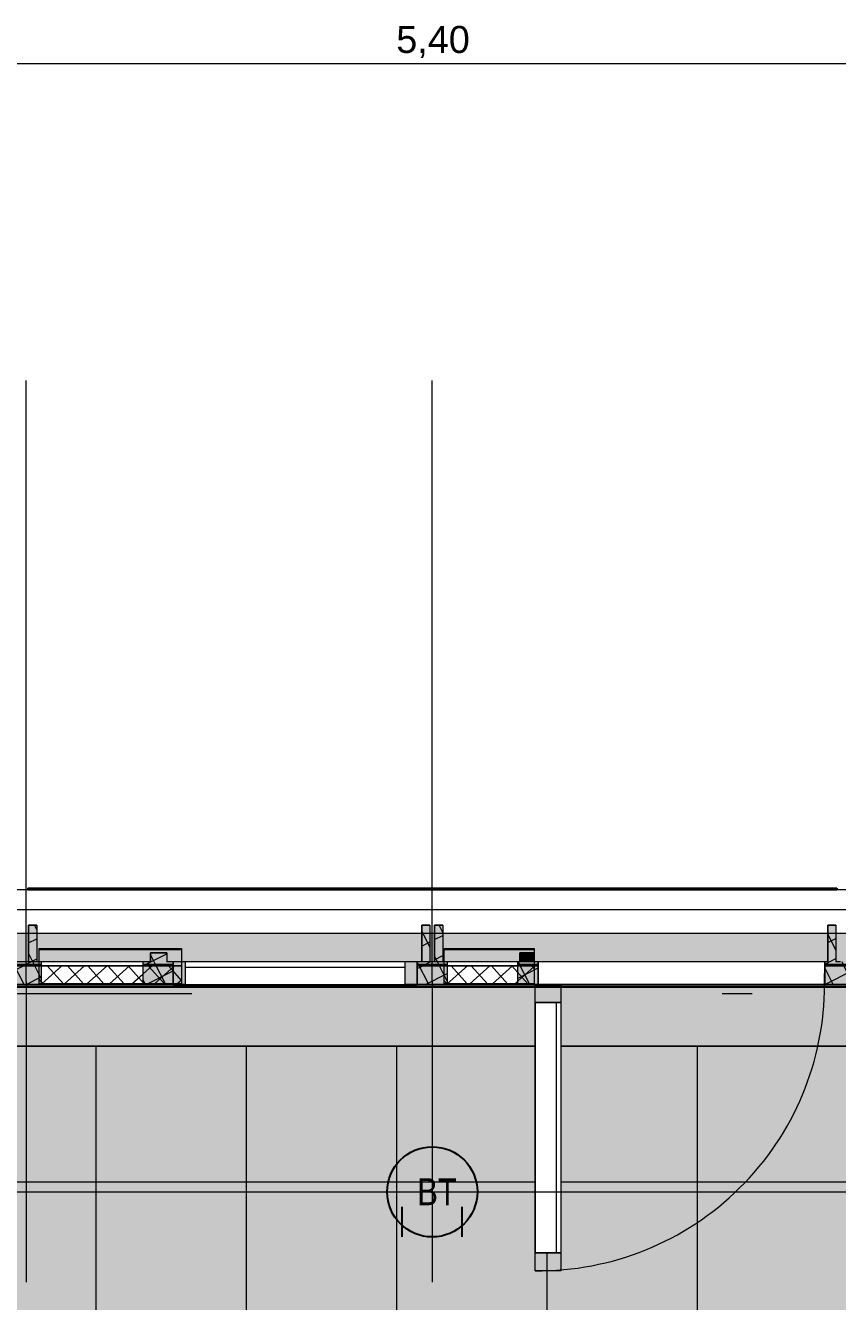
# Model space of a CAD drawing. Header units: metres. Extents: x -22.4 to 53.1, y 133.6 to 157.9.
# Drawn here: x 21.316 to 24.016, y 152.025 to 156.271 of the extents above; entities that cross this region are included whole.
import ezdxf

# ---------------------------------------------------------------- set-up
doc = ezdxf.new("R2010")
doc.units = ezdxf.units.M
doc.header["$MEASUREMENT"] = 0
for name, pattern in [('Achse', [0.0023, 0.0015, -0.0008]), ('Strichlinie_ eng', [0.0023, 0.0015, -0.0008]), ('Strichpunktlinie', [0.006703, 0.003528, -0.001764, 0, -0.001411]), ('Wipeout_Contour', [1, 0, -1])]:
    doc.linetypes.add(name, pattern=pattern)
for name, color, linetype in [('00  Raster', 7, 'Continuous'), ('00  Raster Ausbau', 7, 'Continuous'), ('10  Fassade', 7, 'Continuous'), ('10  Fassade_Deckschraffur', 7, 'Continuous'), ('10  Fassade_Schnittschraffur', 7, 'Continuous'), ('10  Wand Massiv_Deckschraffur', 7, 'Continuous'), ('10  Wand Massiv_Fenster', 7, 'Continuous'), ('20  TGA - Revi+BT', 7, 'Continuous'), ('40  Bemaßung 1_50 Achse', 7, 'Continuous'), ('Neubau_20  Boden Aufbauten', 7, 'Continuous'), ('Neubau_20  Boden Aufbauten_Deckschraffur', 7, 'Continuous'), ('Neubau_20  TGA - Revi+BT', 7, 'Continuous'), ('Neubau_40  Bemaßung 1_50 Achse', 7, 'Continuous')]:
    doc.layers.add(name, color=color, linetype=linetype)
doc.styles.add('ERSTELLTER_STIL_1', font='')
doc.styles.add('ERSTELLTER_STIL_2', font='')
doc.styles.get('ERSTELLTER_STIL_1').set_extended_font_data('Arial')
doc.styles.get('ERSTELLTER_STIL_2').set_extended_font_data('Arial Narrow')
pattern_1 = [(41.86749, (-110.10794, 75.264664), (-0.033370506, 0.037234518), []), (131.86749, (-110.10794, 75.264664), (0.037234518, 0.033370506), [])]
pattern_2 = [(26.86749, (-110.10794, 75.264664), (-0.027115717, 0.053523246), []), (116.86749, (-110.10794, 75.264664), (0.053523246, 0.027115717), [])]

msp = doc.modelspace()

# ---------------------------------------------------------------- hatches: boundary and pattern name
at = {"layer": 'Neubau_20  Boden Aufbauten_Deckschraffur', "linetype": 'Continuous', "lineweight": 0, "true_color": 0xffffff}
h = msp.add_hatch(color=7, dxfattribs=at)
h.paths.add_polyline_path([(-1.5691, 152.8749), (-1.5691, 148.1899), (3.8309, 148.1899), (3.8309, 145.6049), (-1.6666, 145.6049), (-1.6666, 145.3049), (29.4509, 145.3049), (29.4509, 148.8302), (30.6509, 148.8302), (30.6509, 152.1899), (30.5714, 152.1899), (30.5714, 152.5899), (30.7434, 152.5899), (30.7434, 152.8757), (3.7934, 152.8749)])
h.paths.add_polyline_path([(9.1184, 145.6049), (9.1184, 148.1899), (14.6184, 148.1899), (14.6184, 145.6049), (13.0834, 145.6049), (13.0834, 145.7949), (10.6384, 145.7949), (10.6384, 145.6049)], flags=0)
at = {"layer": 'Neubau_20  Boden Aufbauten_Deckschraffur', "linetype": 'Continuous', "lineweight": 18}
h = msp.add_hatch(dxfattribs=at)
h.set_pattern_fill('Verband__Quadrat__50x50__4D', color=6, style=0, pattern_type=2)
h.set_pattern_definition([(8e-13, (15.05054, 148.9226), (0, 0.5), []), (90, (15.05054, 148.9226), (-0.5, 0), [])])
h.paths.add_polyline_path([(-1.5691, 152.8749), (-1.5691, 148.1899), (3.8309, 148.1899), (3.8309, 145.6049), (-1.6666, 145.6049), (-1.6666, 145.3049), (29.4509, 145.3049), (29.4509, 148.8302), (30.6509, 148.8302), (30.6509, 152.1899), (30.5714, 152.1899), (30.5714, 152.5899), (30.7434, 152.5899), (30.7434, 152.8757), (3.7934, 152.8749)])
h.paths.add_polyline_path([(9.1184, 145.6049), (9.1184, 148.1899), (14.6184, 148.1899), (14.6184, 145.6049), (13.0834, 145.6049), (13.0834, 145.7949), (10.6384, 145.7949), (10.6384, 145.6049)], flags=0)

# ---------------------------------------------------------------- linework, layer by layer
at = {"layer": '00  Raster Ausbau', "color": 9, "linetype": 'Achse', "lineweight": 18, "ltscale": 1000}
msp.add_line((21.3184, 154.0899), (21.3184, 155.0899), dxfattribs=at)
at = {"layer": '00  Raster Ausbau', "color": 251, "linetype": 'Achse', "lineweight": 18, "ltscale": 1000, "true_color": 0x5f5f5f}
msp.add_line((22.6684, 154.0899), (22.6684, 155.0899), dxfattribs=at)
at = {"layer": 'Neubau_20  Boden Aufbauten', "color": 7, "linetype": 'Continuous', "lineweight": 13, "ltscale": 1000, "flags": 128}
msp.add_lwpolyline([(-1.5691, 152.8749), (-1.5691, 148.1899), (3.8309, 148.1899), (3.8309, 145.6049), (-1.6666, 145.6049), (-1.6666, 145.3049), (29.4509, 145.3049), (29.4509, 148.8302), (30.6509, 148.8302), (30.6509, 152.1899), (30.5714, 152.1899), (30.5714, 152.5899), (30.7434, 152.5899), (30.7434, 152.8757), (3.7934, 152.8749)], close=True, dxfattribs=at)
at = {"layer": 'Neubau_20  TGA - Revi+BT', "color": 1, "linetype": 'Continuous', "lineweight": 25, "ltscale": 1000}
for p, q in [((22.5684, 152.2399), (22.5684, 152.3399)), ((22.7684, 152.2399), (22.7684, 152.3399))]:
    msp.add_line(p, q, dxfattribs=at)
msp.add_circle((22.6684, 152.3899), 0.15, dxfattribs=at)
at = {"layer": 'Neubau_40  Bemaßung 1_50 Achse', "color": 7, "linetype": 'Continuous', "lineweight": 13, "ltscale": 1000}
msp.add_line((19.9684, 156.1449), (25.3684, 156.1449), dxfattribs=at)

# ---------------------------------------------------------------- texts
at = {"layer": '20  TGA - Revi+BT', "color": 1, "linetype": 'Continuous', "lineweight": 25, "insert": (22.7503, 152.3904), "char_height": 0.09, "attachment_point": 6, "rotation": 359.9998, "style": 'ERSTELLTER_STIL_2'}
msp.add_mtext('\\A1;{\\pqr;\\fArial Narrow|b0|i0|c0|p38;BT }', dxfattribs=at)
at = {"layer": '40  Bemaßung 1_50 Achse', "color": 7, "linetype": 'Continuous', "lineweight": 13, "insert": (22.5487, 156.1629), "char_height": 0.09, "width": 0.239452, "attachment_point": 7, "style": 'ERSTELLTER_STIL_1'}
msp.add_mtext('\\A1;{\\pql;\\fArial|b0|i0|c0|p38;5,40}', dxfattribs=at)

# ---------------------------------------------------------------- wipeouts: each hides what was drawn before it
at = {"color": 254, "linetype": 'Wipeout_Contour', "lineweight": 0, "ltscale": 621.032677}
msp.add_wipeout([(-8.8716, 153.3959), (-8.8716, 153.3299), (33.1556, 153.3299), (33.1556, 153.3959)], dxfattribs=at).dxf.layer = '10  Fassade_Deckschraffur'

# ---------------------------------------------------------------- next in the draw order: linework, layer by layer
at = {"layer": '10  Fassade', "color": 7, "linetype": 'Continuous', "lineweight": 18, "ltscale": 1000, "flags": 128}
msp.add_lwpolyline([(-8.8716, 153.3959), (33.1556, 153.3959)], dxfattribs=at)

# ---------------------------------------------------------------- next in the draw order: wipeouts: each hides what was drawn before it
at = {"color": 254, "linetype": 'Wipeout_Contour', "lineweight": 0, "ltscale": 620.542959}
msp.add_wipeout([(-8.8716, 153.1481), (33.1556, 153.1481), (33.1556, 153.3299), (-8.8716, 153.3299)], dxfattribs=at).dxf.layer = '10  Fassade_Deckschraffur'
at = {"color": 254, "linetype": 'Wipeout_Contour', "lineweight": 0, "ltscale": 619.490873}
msp.add_wipeout([(-8.8716, 153.0705), (-8.8716, 152.875), (33.1556, 152.875), (33.1556, 153.0705)], dxfattribs=at).dxf.layer = '10  Fassade_Deckschraffur'

# ---------------------------------------------------------------- next in the draw order: hatches: boundary and pattern name
at = {"layer": '10  Fassade', "linetype": 'Continuous', "lineweight": 0, "true_color": 0xffffff}
for points in [[(21.3609, 153.1999), (21.3609, 153.1969), (21.8344, 153.1969), (21.8344, 153.1999)], [(22.7084, 153.1999), (22.7084, 153.1969), (23.0074, 153.1969), (23.0074, 153.1999)]]:
    msp.add_hatch(color=7, dxfattribs=at).paths.add_polyline_path(points)

# ---------------------------------------------------------------- next in the draw order: linework, layer by layer
at = {"layer": '10  Fassade', "color": 7, "linetype": 'Continuous', "lineweight": 13, "ltscale": 1000}
for p, q in [((21.3534, 153.2774), (21.3259, 153.2774)), ((22.6609, 153.2774), (22.6334, 153.2774)), ((22.7034, 153.2774), (22.6759, 153.2774)), ((24.0109, 153.2774), (23.9834, 153.2774)), ((21.7854, 153.1849), (21.7314, 153.1849)), ((23.0074, 153.1849), (22.9594, 153.1849))]:
    msp.add_line(p, q, dxfattribs=at)
at = {"layer": '10  Fassade', "color": 7, "linetype": 'Continuous', "lineweight": 18, "ltscale": 1000, "flags": 128}
for points in [[(-8.8716, 153.3299), (33.1556, 153.3299)], [(-8.8716, 152.875), (33.1556, 152.875)]]:
    msp.add_lwpolyline(points, dxfattribs=at)
at = {"layer": '10  Fassade', "color": 7, "linetype": 'Strichlinie_ eng', "lineweight": 18, "ltscale": 1000, "flags": 128}
for points in [[(21.3259, 153.2774), (21.3534, 153.2774)], [(22.6334, 153.2774), (22.6609, 153.2774)], [(22.6759, 153.2774), (22.7034, 153.2774)], [(23.9834, 153.2774), (24.0109, 153.2774)], [(21.7314, 153.1849), (21.7854, 153.1849)], [(22.9594, 153.1849), (23.0074, 153.1849)]]:
    msp.add_lwpolyline(points, dxfattribs=at)
at = {"layer": '10  Fassade', "color": 7, "linetype": 'Continuous', "lineweight": 18, "ltscale": 1000, "flags": 128}
for points in [[(21.3609, 153.1999), (21.8344, 153.1999), (21.8344, 153.1969), (21.3609, 153.1969)], [(22.7084, 153.1999), (23.0074, 153.1999), (23.0074, 153.1969), (22.7084, 153.1969)]]:
    msp.add_lwpolyline(points, close=True, dxfattribs=at)
at = {"layer": '10  Wand Massiv_Fenster', "color": 7, "linetype": 'Continuous', "lineweight": 13, "ltscale": 1000}
for p, q in [((33.1556, 153.2499), (-8.8716, 153.2499)), ((33.1556, 152.8749), (-8.8716, 152.8749))]:
    msp.add_line(p, q, dxfattribs=at)

# ---------------------------------------------------------------- next in the draw order: wipeouts: each hides what was drawn before it
at = {"color": 254, "linetype": 'Wipeout_Contour', "lineweight": 0, "ltscale": 620.177937}
msp.add_wipeout([(-8.8716, 153.1481), (-8.8716, 153.1451), (33.1556, 153.1451), (33.1556, 153.1481)], dxfattribs=at).dxf.layer = '10  Fassade_Deckschraffur'

# ---------------------------------------------------------------- next in the draw order: wipeouts: each hides what was drawn before it
at = {"color": 254, "linetype": 'Wipeout_Contour', "lineweight": 0, "ltscale": 620.03891}
msp.add_wipeout([(-8.8716, 153.1419), (-8.8716, 153.0809), (33.1556, 153.0809), (33.1556, 153.1419)], dxfattribs=at).dxf.layer = '10  Fassade_Deckschraffur'

# ---------------------------------------------------------------- next in the draw order: linework, layer by layer
at = {"layer": '10  Fassade', "color": 7, "linetype": 'Continuous', "lineweight": 13, "ltscale": 1000}
for p, q in [((21.3259, 153.2774), (21.3259, 153.1549)), ((22.6609, 153.2774), (22.6609, 153.1549)), ((22.6759, 153.2774), (22.6759, 153.1549)), ((24.0109, 153.2774), (24.0109, 153.1549)), ((21.7314, 153.1849), (21.7314, 153.1549)), ((22.6759, 153.1549), (22.6609, 153.1549))]:
    msp.add_line(p, q, dxfattribs=at)
at = {"layer": '10  Fassade', "color": 7, "linetype": 'Strichlinie_ eng', "lineweight": 18, "ltscale": 1000, "flags": 128}
for points in [[(21.3259, 153.1549), (21.3259, 153.2774)], [(21.3534, 153.2774), (21.3534, 153.1549)], [(22.6334, 153.1549), (22.6334, 153.2774)], [(22.6609, 153.2774), (22.6609, 153.1549)], [(22.6759, 153.1549), (22.6759, 153.2774)], [(22.7034, 153.2774), (22.7034, 153.1549)], [(23.9834, 153.1549), (23.9834, 153.2774)], [(24.0109, 153.2774), (24.0109, 153.1549)], [(33.1556, 153.1549), (32.5564, 153.1549), (32.1184, 153.1549), (31.0859, 153.1549), (30.7684, 153.1549), (29.8564, 153.1549), (29.4184, 153.1549), (28.3859, 153.1549), (28.0684, 153.1549), (27.1564, 153.1549), (26.7184, 153.1549), (25.6859, 153.1549), (25.3684, 153.1549), (24.4564, 153.1549), (24.0184, 153.1549), (22.9859, 153.1549), (22.6684, 153.1549), (21.7564, 153.1549), (21.3184, 153.1549), (20.2859, 153.1549), (19.9684, 153.1549), (19.0564, 153.1549), (18.6184, 153.1549), (17.5859, 153.1549), (17.2684, 153.1549), (16.3564, 153.1549), (15.9184, 153.1549), (14.8859, 153.1549), (14.5684, 153.1549), (13.6564, 153.1549), (13.2184, 153.1549), (12.1859, 153.1549), (11.8684, 153.1549), (10.9564, 153.1549), (10.5184, 153.1549), (9.4859, 153.1549), (9.1684, 153.1549), (8.2564, 153.1549), (7.8184, 153.1549), (6.7859, 153.1549), (6.4684, 153.1549), (5.5564, 153.1549), (5.1184, 153.1549), (4.0859, 153.1549), (3.7684, 153.1549), (2.8564, 153.1549), (2.4184, 153.1549), (1.3859, 153.1549), (1.0684, 153.1549), (0.1564, 153.1549), (-0.2816, 153.1549), (-1.3141, 153.1549), (-1.6316, 153.1549), (-2.5436, 153.1549), (-2.9816, 153.1549), (-4.0141, 153.1549), (-4.3316, 153.1549), (-5.2436, 153.1549), (-5.6816, 153.1549), (-6.7141, 153.1549), (-7.0316, 153.1549), (-7.9436, 153.1549), (-8.8716, 153.1549)], [(21.7314, 153.1549), (21.7314, 153.1849)], [(21.7854, 153.1849), (21.7854, 153.1549)], [(22.9594, 153.1549), (22.9594, 153.1849)], [(23.0074, 153.1849), (23.0074, 153.1549)]]:
    msp.add_lwpolyline(points, dxfattribs=at)
at = {"layer": '10  Fassade', "color": 7, "linetype": 'Continuous', "lineweight": 13, "ltscale": 1000, "flags": 128}
for points in [[(21.3259, 153.1549), (21.3184, 153.1549), (21.3109, 153.1549)], [(24.0259, 153.1549), (24.0184, 153.1549), (24.0109, 153.1549)]]:
    msp.add_lwpolyline(points, dxfattribs=at)
at = {"layer": '10  Fassade', "color": 7, "linetype": 'Continuous', "lineweight": 18, "ltscale": 1000, "flags": 128}
for points in [[(-8.8716, 153.1481), (33.1556, 153.1481)], [(-8.8716, 153.1451), (33.1556, 153.1451)], [(-8.8716, 153.1419), (33.1556, 153.1419)]]:
    msp.add_lwpolyline(points, dxfattribs=at)

# ---------------------------------------------------------------- next in the draw order: wipeouts: each hides what was drawn before it
at = {"color": 254, "linetype": 'Wipeout_Contour', "lineweight": 0, "ltscale": 619.908534}
msp.add_wipeout([(-8.8716, 153.0759), (33.1556, 153.0759), (33.1556, 153.0809), (-8.8716, 153.0809)], dxfattribs=at).dxf.layer = '10  Fassade_Deckschraffur'

# ---------------------------------------------------------------- next in the draw order: wipeouts: each hides what was drawn before it
at = {"color": 254, "linetype": 'Wipeout_Contour', "lineweight": 0, "ltscale": 619.88798}
msp.add_wipeout([(-8.8716, 153.0759), (-8.8716, 153.0705), (33.1556, 153.0705), (33.1556, 153.0759)], dxfattribs=at).dxf.layer = '10  Fassade_Deckschraffur'

# ---------------------------------------------------------------- next in the draw order: hatches: boundary and pattern name
at = {"layer": '10  Wand Massiv_Deckschraffur', "linetype": 'Continuous', "lineweight": 0, "true_color": 0xffffff}
msp.add_hatch(color=7, dxfattribs=at).paths.add_polyline_path([(-8.8716, 152.8749), (33.1556, 152.8749), (33.1556, 153.2499), (-8.8716, 153.2499)])

# ---------------------------------------------------------------- next in the draw order: linework, layer by layer
at = {"layer": '00  Raster Ausbau', "color": 9, "linetype": 'Achse', "lineweight": 18, "ltscale": 1000}
for q in [(21.3184, 154.0899), (21.3184, 152.0899)]:
    msp.add_line((21.3184, 153.0899), q, dxfattribs=at)
at = {"layer": '00  Raster Ausbau', "color": 251, "linetype": 'Achse', "lineweight": 18, "ltscale": 1000, "true_color": 0x5f5f5f}
for q in [(22.6684, 154.0899), (22.6684, 152.0899)]:
    msp.add_line((22.6684, 153.0899), q, dxfattribs=at)
at = {"layer": '10  Fassade', "color": 7, "linetype": 'Strichpunktlinie', "lineweight": 13, "ltscale": 1000}
msp.add_line((-8.8716, 153.0499), (33.1556, 153.0499), dxfattribs=at)
at = {"layer": '10  Fassade', "color": 7, "linetype": 'Continuous', "lineweight": 18, "ltscale": 1000, "flags": 128}
for points in [[(-8.8716, 153.0809), (33.1556, 153.0809)], [(-8.8716, 153.0759), (33.1556, 153.0759)], [(-8.8716, 153.0705), (33.1556, 153.0705)]]:
    msp.add_lwpolyline(points, dxfattribs=at)
at = {"layer": '10  Fassade', "color": 7, "linetype": 'Strichlinie_ eng', "lineweight": 18, "ltscale": 1000, "flags": 128}
msp.add_lwpolyline([(33.1556, 153.0799), (32.5564, 153.0799), (32.1184, 153.0799), (31.0859, 153.0799), (30.7684, 153.0799), (29.8564, 153.0799), (29.4184, 153.0799), (28.3859, 153.0799), (28.0684, 153.0799), (27.1564, 153.0799), (26.7184, 153.0799), (25.6859, 153.0799), (25.3684, 153.0799), (24.4564, 153.0799), (24.0184, 153.0799), (22.9859, 153.0799), (22.6684, 153.0799), (21.7564, 153.0799), (21.3184, 153.0799), (20.2859, 153.0799), (19.9684, 153.0799), (19.0564, 153.0799), (18.6184, 153.0799), (17.5859, 153.0799), (17.2684, 153.0799), (16.3564, 153.0799), (15.9184, 153.0799), (14.8859, 153.0799), (14.5684, 153.0799), (13.6564, 153.0799), (13.2184, 153.0799), (12.1859, 153.0799), (11.8684, 153.0799), (10.9564, 153.0799), (10.5184, 153.0799), (9.4859, 153.0799), (9.1684, 153.0799), (8.2564, 153.0799), (7.8184, 153.0799), (6.7859, 153.0799), (6.4684, 153.0799), (5.5564, 153.0799), (5.1184, 153.0799), (4.0859, 153.0799), (3.7684, 153.0799), (2.8564, 153.0799), (2.4184, 153.0799), (1.3859, 153.0799), (1.0684, 153.0799), (0.1564, 153.0799), (-0.2816, 153.0799), (-1.3141, 153.0799), (-1.6316, 153.0799), (-2.5436, 153.0799), (-2.9816, 153.0799), (-4.0141, 153.0799), (-4.3316, 153.0799), (-5.2436, 153.0799), (-5.6816, 153.0799), (-6.7141, 153.0799), (-7.0316, 153.0799), (-7.9436, 153.0799), (-8.8716, 153.0799)], dxfattribs=at)

# ---------------------------------------------------------------- next in the draw order: wipeouts: each hides what was drawn before it
at = {"color": 254, "linetype": 'Wipeout_Contour', "lineweight": 0, "ltscale": 620.27866}
msp.add_wipeout([(24.0134, 153.3959), (24.0134, 153.3999), (21.3234, 153.3999), (21.3234, 153.3959)], dxfattribs=at).dxf.layer = '10  Fassade_Deckschraffur'
at = {"color": 254, "linetype": 'Wipeout_Contour', "lineweight": 0, "ltscale": 618.502074}
msp.add_wipeout([(21.3684, 153.1549), (21.3684, 153.0799), (21.7064, 153.0799), (21.7064, 153.1549)], dxfattribs=at).dxf.layer = '10  Fassade_Deckschraffur'
at = {"color": 254, "linetype": 'Wipeout_Contour', "lineweight": 0, "ltscale": 618.885205}
msp.add_wipeout([(21.8064, 153.1549), (21.8064, 153.0799), (22.6184, 153.0799), (22.6184, 153.1549)], dxfattribs=at).dxf.layer = '10  Fassade_Deckschraffur'
at = {"color": 254, "linetype": 'Wipeout_Contour', "lineweight": 0, "ltscale": 619.246192}
msp.add_wipeout([(22.7184, 153.1549), (22.7184, 153.0799), (22.9514, 153.0799), (22.9514, 153.1549)], dxfattribs=at).dxf.layer = '10  Fassade_Deckschraffur'
at = {"color": 254, "linetype": 'Wipeout_Contour', "lineweight": 0, "ltscale": 619.644299}
msp.add_wipeout([(23.0204, 153.1549), (23.0204, 153.0799), (23.9734, 153.0799), (23.9734, 153.1549)], dxfattribs=at).dxf.layer = '10  Fassade_Deckschraffur'
at = {"color": 254, "linetype": 'Wipeout_Contour', "lineweight": 0, "ltscale": 617.342637}
msp.add_wipeout([(23.0956, 153.0199), (23.0106, 153.0199), (23.0106, 152.1873), (23.0956, 152.1873)], dxfattribs=at).dxf.layer = '10  Fassade_Schnittschraffur'

# ---------------------------------------------------------------- next in the draw order: hatches: boundary and pattern name
at = {"layer": '10  Fassade', "linetype": 'Continuous', "lineweight": 13, "true_color": 0x000100}
h = msp.add_hatch(dxfattribs=at)
h.set_pattern_fill('Dämmung__hart_2_0001', color=98, style=0, pattern_type=2)
h.set_pattern_definition(pattern_1)
h.paths.add_polyline_path([(21.3609, 153.1419), (21.3609, 153.0819), (21.8344, 153.0819), (21.8344, 153.1419)])
h = msp.add_hatch(dxfattribs=at)
h.set_pattern_fill('Dämmung__hart_2_0001', color=98, style=0, pattern_type=2)
h.set_pattern_definition(pattern_1)
h.paths.add_polyline_path([(22.7084, 153.1419), (22.7084, 153.0819), (23.0074, 153.0819), (23.0074, 153.1419)])
at = {"layer": '10  Fassade', "linetype": 'Continuous', "lineweight": 0, "true_color": 0xffffff}
for points in [[(21.3609, 153.0819), (21.3609, 153.0799), (21.8344, 153.0799), (21.8344, 153.0819)], [(22.7084, 153.0819), (22.7084, 153.0799), (23.0074, 153.0799), (23.0074, 153.0819)]]:
    msp.add_hatch(color=7, dxfattribs=at).paths.add_polyline_path(points)
at = {"layer": '10  Fassade_Schnittschraffur', "linetype": 'Continuous', "lineweight": 0, "true_color": 0xffffff}
for points in [[(21.3534, 153.1549), (21.3534, 153.2774), (21.3259, 153.2774), (21.3259, 153.1549)], [(22.6334, 153.2774), (22.6334, 153.1549), (22.6609, 153.1549), (22.6609, 153.2774)], [(22.7034, 153.2774), (22.6759, 153.2774), (22.6759, 153.1549), (22.7034, 153.1549)], [(23.9834, 153.2774), (23.9834, 153.1549), (24.0109, 153.1549), (24.0109, 153.2774)], [(21.3259, 153.1549), (21.3184, 153.1549), (21.3109, 153.1549), (21.2834, 153.1549), (21.2734, 153.1549), (21.2734, 153.0799), (21.3684, 153.0799), (21.3684, 153.1549)], [(21.8064, 153.1549), (21.7854, 153.1549), (21.7314, 153.1549), (21.7064, 153.1549), (21.7064, 153.0799), (21.8064, 153.0799)], [(21.7854, 153.1849), (21.7314, 153.1849), (21.7314, 153.1549), (21.7854, 153.1549)], [(21.8064, 153.1549), (21.8064, 153.0799), (21.8066, 153.1549)], [(22.6182, 153.1549), (22.6182, 153.0799), (22.6184, 153.1549)], [(22.7184, 153.1549), (22.7034, 153.1549), (22.6759, 153.1549), (22.6609, 153.1549), (22.6334, 153.1549), (22.6184, 153.1549), (22.6184, 153.0799), (22.7184, 153.0799)], [(23.0204, 153.1549), (23.0074, 153.1549), (22.9594, 153.1549), (22.9514, 153.1549), (22.9514, 153.0799), (23.0204, 153.0799)], [(23.0074, 153.1549), (23.0074, 153.1849), (22.9594, 153.1849), (22.9594, 153.1549)], [(23.0204, 153.1549), (23.0204, 153.0799), (23.0206, 153.1549)], [(23.9732, 153.1549), (23.9732, 153.0799), (23.9734, 153.1549)], [(24.0259, 153.1549), (24.0184, 153.1549), (24.0109, 153.1549), (23.9834, 153.1549), (23.9734, 153.1549), (23.9734, 153.0799), (24.0684, 153.0799), (24.0684, 153.1549)], [(23.0956, 153.0799), (23.0106, 153.0799), (23.0106, 153.0199), (23.0956, 153.0199)], [(23.0956, 152.1873), (23.0106, 152.1873), (23.0106, 152.1273), (23.0956, 152.1273)]]:
    msp.add_hatch(color=7, dxfattribs=at).paths.add_polyline_path(points)
at = {"layer": '10  Fassade_Schnittschraffur', "linetype": 'Continuous', "lineweight": 13, "true_color": 0x000100}
h = msp.add_hatch(dxfattribs=at)
h.set_pattern_fill('Dämmung__hart_1_0001', color=98, style=0, pattern_type=2)
h.set_pattern_definition(pattern_2)
h.paths.add_polyline_path([(21.3534, 153.1549), (21.3534, 153.2774), (21.3259, 153.2774), (21.3259, 153.1549)])
h = msp.add_hatch(dxfattribs=at)
h.set_pattern_fill('Dämmung__hart_1_0001', color=98, style=0, pattern_type=2)
h.set_pattern_definition(pattern_2)
h.paths.add_polyline_path([(22.6334, 153.2774), (22.6334, 153.1549), (22.6609, 153.1549), (22.6609, 153.2774)])
h = msp.add_hatch(dxfattribs=at)
h.set_pattern_fill('Dämmung__hart_1_0001', color=98, style=0, pattern_type=2)
h.set_pattern_definition(pattern_2)
h.paths.add_polyline_path([(22.7034, 153.2774), (22.6759, 153.2774), (22.6759, 153.1549), (22.7034, 153.1549)])
h = msp.add_hatch(dxfattribs=at)
h.set_pattern_fill('Dämmung__hart_1_0001', color=98, style=0, pattern_type=2)
h.set_pattern_definition(pattern_2)
h.paths.add_polyline_path([(23.9834, 153.2774), (23.9834, 153.1549), (24.0109, 153.1549), (24.0109, 153.2774)])
h = msp.add_hatch(dxfattribs=at)
h.set_pattern_fill('Dämmung__hart_1_0001', color=98, style=0, pattern_type=2)
h.set_pattern_definition(pattern_2)
h.paths.add_polyline_path([(21.3259, 153.1549), (21.3184, 153.1549), (21.3109, 153.1549), (21.2834, 153.1549), (21.2734, 153.1549), (21.2734, 153.0799), (21.3684, 153.0799), (21.3684, 153.1549)])
h = msp.add_hatch(dxfattribs=at)
h.set_pattern_fill('Dämmung__hart_1_0001', color=98, style=0, pattern_type=2)
h.set_pattern_definition(pattern_2)
h.paths.add_polyline_path([(21.8064, 153.1549), (21.7854, 153.1549), (21.7314, 153.1549), (21.7064, 153.1549), (21.7064, 153.0799), (21.8064, 153.0799)])
h = msp.add_hatch(dxfattribs=at)
h.set_pattern_fill('Dämmung__hart_1_0001', color=98, style=0, pattern_type=2)
h.set_pattern_definition(pattern_2)
h.paths.add_polyline_path([(21.7854, 153.1849), (21.7314, 153.1849), (21.7314, 153.1549), (21.7854, 153.1549)])
h = msp.add_hatch(dxfattribs=at)
h.set_pattern_fill('Dämmung__hart_1_0001', color=98, style=0, pattern_type=2)
h.set_pattern_definition(pattern_2)
h.paths.add_polyline_path([(22.7184, 153.1549), (22.7034, 153.1549), (22.6759, 153.1549), (22.6609, 153.1549), (22.6334, 153.1549), (22.6184, 153.1549), (22.6184, 153.0799), (22.7184, 153.0799)])
h = msp.add_hatch(dxfattribs=at)
h.set_pattern_fill('Dämmung__hart_1_0001', color=98, style=0, pattern_type=2)
h.set_pattern_definition(pattern_2)
h.paths.add_polyline_path([(23.0204, 153.1549), (23.0074, 153.1549), (22.9594, 153.1549), (22.9514, 153.1549), (22.9514, 153.0799), (23.0204, 153.0799)])
h = msp.add_hatch(dxfattribs=at)
h.set_pattern_fill('Dämmung__hart_1_0001', color=98, style=0, pattern_type=2)
h.set_pattern_definition(pattern_2)
h.paths.add_polyline_path([(23.0074, 153.1549), (23.0074, 153.1849), (22.9594, 153.1849), (22.9594, 153.1549)])
h = msp.add_hatch(dxfattribs=at)
h.set_pattern_fill('Dämmung__hart_1_0001', color=98, style=0, pattern_type=2)
h.set_pattern_definition(pattern_2)
h.paths.add_polyline_path([(24.0259, 153.1549), (24.0184, 153.1549), (24.0109, 153.1549), (23.9834, 153.1549), (23.9734, 153.1549), (23.9734, 153.0799), (24.0684, 153.0799), (24.0684, 153.1549)])

# ---------------------------------------------------------------- next in the draw order: linework, layer by layer
at = {"layer": '00  Raster', "color": 7, "linetype": 'Strichpunktlinie', "lineweight": 13, "ltscale": 1000}
msp.add_line((-20.302, 152.3899), (33.1556, 152.3899), dxfattribs=at)
at = {"layer": '10  Fassade', "color": 7, "linetype": 'Continuous', "lineweight": 13, "ltscale": 1000}
for p, q in [((21.3534, 153.2774), (21.3534, 153.1549)), ((22.6334, 153.2774), (22.6334, 153.1549)), ((22.7034, 153.2774), (22.7034, 153.1549)), ((23.9834, 153.2774), (23.9834, 153.1549)), ((21.3684, 153.1549), (21.3534, 153.1549)), ((21.3684, 153.1549), (21.3684, 153.0799)), ((21.7064, 153.1549), (21.7064, 153.0799)), ((21.7314, 153.1549), (21.7064, 153.1549)), ((21.7854, 153.1849), (21.7854, 153.1549)), ((21.8064, 153.1549), (21.7854, 153.1549)), ((21.8064, 153.1549), (21.8064, 153.0799)), ((22.6334, 153.1549), (22.6184, 153.1549)), ((22.6184, 153.1549), (22.6184, 153.0799)), ((22.7184, 153.1549), (22.7034, 153.1549)), ((22.7184, 153.1549), (22.7184, 153.0799)), ((22.9594, 153.1549), (22.9514, 153.1549)), ((22.9514, 153.1549), (22.9514, 153.0799)), ((22.9594, 153.1849), (22.9594, 153.1549)), ((23.0074, 153.1849), (23.0074, 153.1549)), ((23.0204, 153.1549), (23.0074, 153.1549)), ((23.0204, 153.1549), (23.0204, 153.0799)), ((23.9834, 153.1549), (23.9734, 153.1549)), ((23.9734, 153.1549), (23.9734, 153.0799)), ((21.3684, 153.0799), (21.2734, 153.0799)), ((21.8064, 153.0799), (21.7064, 153.0799)), ((22.7184, 153.0799), (22.6184, 153.0799)), ((23.0204, 153.0799), (22.9514, 153.0799)), ((24.0684, 153.0799), (23.9734, 153.0799))]:
    msp.add_line(p, q, dxfattribs=at)
at = {"layer": '10  Fassade', "color": 7, "linetype": 'Continuous', "lineweight": 18, "ltscale": 1000}
for p, q in [((23.0106, 153.0199), (23.0106, 152.1873)), ((23.0806, 153.0199), (23.0806, 152.1873)), ((23.0956, 153.0199), (23.0956, 152.1873))]:
    msp.add_line(p, q, dxfattribs=at)
at = {"layer": '10  Fassade', "color": 7, "linetype": 'Continuous', "lineweight": 25, "ltscale": 1000, "flags": 128}
for points in [[(21.3234, 153.3999), (24.0134, 153.3999)], [(21.3234, 153.3999), (21.3234, 153.3959)], [(21.3234, 153.3959), (24.0134, 153.3959)], [(24.0134, 153.3999), (24.0134, 153.3959)]]:
    msp.add_lwpolyline(points, dxfattribs=at)
at = {"layer": '10  Fassade', "color": 7, "linetype": 'Continuous', "lineweight": 18, "ltscale": 1000, "flags": 128}
for points in [[(21.3609, 153.1969), (21.8344, 153.1969), (21.8344, 153.1419), (21.3609, 153.1419)], [(22.7084, 153.1969), (23.0074, 153.1969), (23.0074, 153.1419), (22.7084, 153.1419)], [(21.8064, 153.0799), (21.8066, 153.1549)], [(22.6184, 153.1549), (22.6182, 153.0799)], [(23.0204, 153.0799), (23.0206, 153.1549)], [(23.9734, 153.1549), (23.9732, 153.0799)], [(21.3609, 153.1419), (21.8344, 153.1419), (21.8344, 153.0819), (21.3609, 153.0819)], [(22.7084, 153.1419), (23.0074, 153.1419), (23.0074, 153.0819), (22.7084, 153.0819)], [(21.3609, 153.0819), (21.8344, 153.0819), (21.8344, 153.0799), (21.3609, 153.0799)], [(22.7084, 153.0819), (23.0074, 153.0819), (23.0074, 153.0799), (22.7084, 153.0799)], [(23.0956, 153.0799), (23.0956, 153.0199), (23.0106, 153.0199), (23.0106, 153.0799)], [(23.0956, 153.0199), (23.0956, 152.1873), (23.0106, 152.1873), (23.0106, 153.0199)], [(23.0956, 152.1873), (23.0956, 152.1273), (23.0106, 152.1273), (23.0106, 152.1873)]]:
    msp.add_lwpolyline(points, close=True, dxfattribs=at)
for points in [[(21.7064, 153.1549), (21.3684, 153.1549)], [(22.6184, 153.1549), (21.8064, 153.1549)], [(22.9514, 153.1549), (22.7184, 153.1549)], [(23.9734, 153.1549), (23.0204, 153.1549)], [(21.7064, 153.0799), (21.3684, 153.0799)], [(22.6184, 153.0799), (21.8064, 153.0799)], [(22.9514, 153.0799), (22.7184, 153.0799)], [(23.9734, 153.0799), (23.0204, 153.0799)]]:
    msp.add_lwpolyline(points, dxfattribs=at)
at = {"layer": '10  Fassade', "color": 7, "linetype": 'Continuous', "lineweight": 13, "ltscale": 1000}
msp.add_arc((23.0206, 153.0799), 0.9526, 269.3986, 0, dxfattribs=at)

# ---------------------------------------------------------------- next in the draw order: wipeouts: each hides what was drawn before it
at = {"color": 254, "linetype": 'Wipeout_Contour', "lineweight": 0, "ltscale": 618.884878}
msp.add_wipeout([(21.8476, 153.1549), (21.8476, 153.0799), (22.5772, 153.0799), (22.5772, 153.1549)], dxfattribs=at).dxf.layer = '10  Fassade_Deckschraffur'

# ---------------------------------------------------------------- next in the draw order: hatches: boundary and pattern name
at = {"layer": '10  Fassade_Schnittschraffur', "linetype": 'Continuous', "lineweight": 0, "true_color": 0xffffff}
for points in [[(21.8066, 153.0799), (21.8476, 153.0799), (21.8476, 153.1549), (21.8066, 153.1549)], [(22.6182, 153.1549), (22.5772, 153.1549), (22.5772, 153.0799), (22.6182, 153.0799)]]:
    msp.add_hatch(color=7, dxfattribs=at).paths.add_polyline_path(points)

# ---------------------------------------------------------------- next in the draw order: linework, layer by layer
at = {"layer": '10  Fassade', "color": 7, "linetype": 'Continuous', "lineweight": 18, "ltscale": 1000}
for p, q in [((22.5772, 153.1549), (21.8476, 153.1549)), ((21.8476, 153.1379), (22.5772, 153.1379)), ((21.8476, 153.0799), (22.5772, 153.0799))]:
    msp.add_line(p, q, dxfattribs=at)
at = {"layer": '10  Fassade', "color": 7, "linetype": 'Continuous', "lineweight": 18, "ltscale": 1000, "flags": 128}
for points in [[(21.8066, 153.0799), (21.8476, 153.0799), (21.8476, 153.1549), (21.8066, 153.1549)], [(22.6182, 153.1549), (22.5772, 153.1549), (22.5772, 153.0799), (22.6182, 153.0799)]]:
    msp.add_lwpolyline(points, close=True, dxfattribs=at)

doc.saveas('drawing.dxf')
